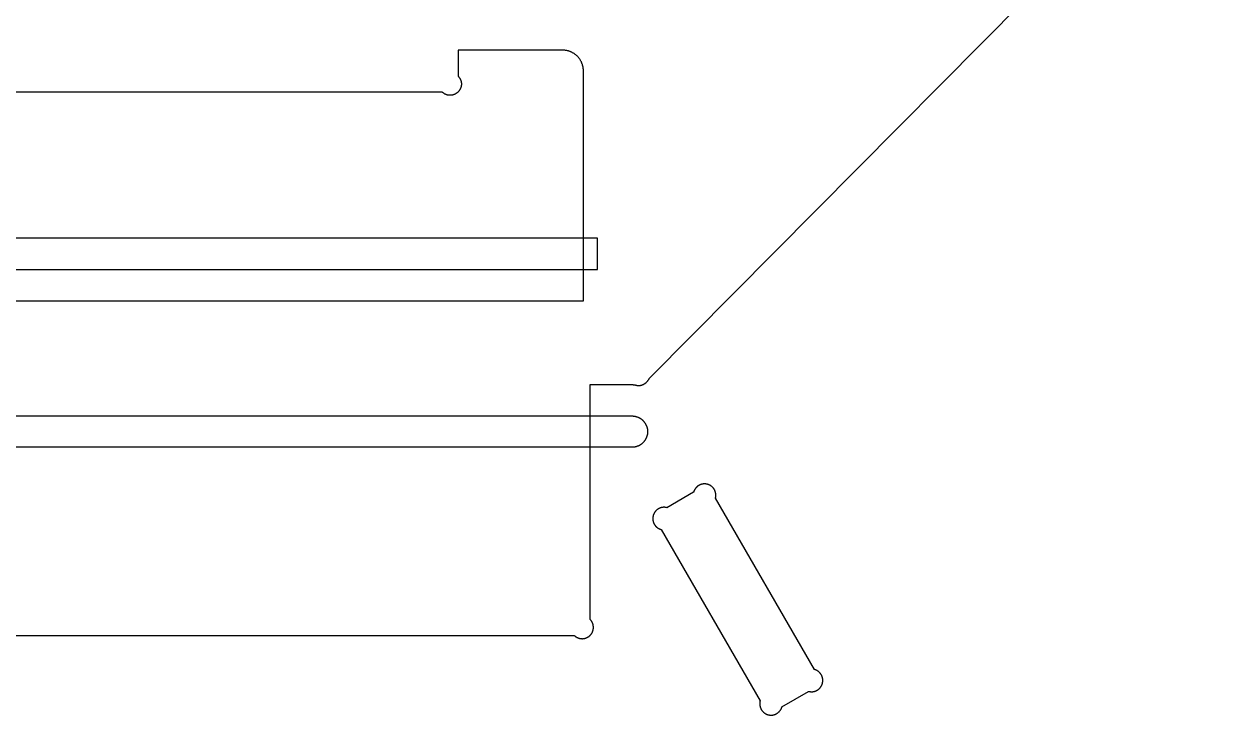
# Model space of a CAD drawing. Header units: inches. Extents: x -71.1 to 24.9, y -42.3 to 5.7.
# Drawn here: x -24.69 to -10.4, y -34.75 to -26.48 of the extents above; entities that cross this region are included whole.
import ezdxf

# ---------------------------------------------------------------- set-up
doc = ezdxf.new("R2010")
doc.units = ezdxf.units.IN
doc.header["$LTSCALE"] = 0.03937
doc.header["$MEASUREMENT"] = 0
for name, color, linetype, true_color in [('pocket', 7, 'Continuous', 0x000000), ('profile - inside', 7, 'Continuous', 0x000000), ('profile - outside', 7, 'Continuous', 0x000000)]:
    doc.layers.add(name, color=color, linetype=linetype, true_color=true_color)

msp = doc.modelspace()

# ---------------------------------------------------------------- linework, layer by layer
at = {"layer": 'pocket'}
for points in [[(-17.83, -29.045), (-27.664, -29.045)], [(-17.83, -29.42), (-17.83, -29.045)], [(-27.664, -29.42), (-17.83, -29.42)], [(-27.98, -31.17), (-17.417, -31.17)], [(-17.417, -31.17), (-17.413, -31.17), (-17.409, -31.17), (-17.405, -31.17), (-17.401, -31.171), (-17.396, -31.171), (-17.392, -31.172), (-17.388, -31.172), (-17.383, -31.173), (-17.379, -31.174), (-17.375, -31.175), (-17.37, -31.176), (-17.366, -31.177), (-17.361, -31.179), (-17.357, -31.18), (-17.353, -31.182), (-17.348, -31.183), (-17.344, -31.185), (-17.34, -31.187), (-17.335, -31.189), (-17.331, -31.191), (-17.327, -31.193), (-17.323, -31.196), (-17.319, -31.198), (-17.315, -31.201), (-17.311, -31.203), (-17.307, -31.206), (-17.303, -31.209), (-17.299, -31.212), (-17.295, -31.215), (-17.292, -31.218), (-17.288, -31.222), (-17.285, -31.225), (-17.281, -31.228), (-17.278, -31.232), (-17.275, -31.236), (-17.272, -31.239), (-17.269, -31.243), (-17.266, -31.247), (-17.263, -31.251), (-17.26, -31.255), (-17.258, -31.259), (-17.255, -31.263), (-17.253, -31.267), (-17.251, -31.271), (-17.249, -31.276), (-17.247, -31.28), (-17.245, -31.284), (-17.243, -31.288), (-17.241, -31.293), (-17.24, -31.297), (-17.238, -31.302), (-17.237, -31.306), (-17.236, -31.31), (-17.235, -31.315), (-17.234, -31.319), (-17.233, -31.323), (-17.232, -31.328), (-17.232, -31.332), (-17.231, -31.336), (-17.231, -31.341), (-17.23, -31.345), (-17.23, -31.349), (-17.23, -31.353), (-17.23, -31.358), (-17.23, -31.362), (-17.23, -31.366), (-17.23, -31.37), (-17.231, -31.374), (-17.231, -31.379), (-17.232, -31.383), (-17.232, -31.387), (-17.233, -31.392), (-17.234, -31.396), (-17.235, -31.4), (-17.236, -31.405), (-17.237, -31.409), (-17.238, -31.413), (-17.24, -31.418), (-17.241, -31.422), (-17.243, -31.427), (-17.245, -31.431), (-17.247, -31.435), (-17.249, -31.439), (-17.251, -31.444), (-17.253, -31.448), (-17.255, -31.452), (-17.258, -31.456), (-17.26, -31.46), (-17.263, -31.464), (-17.266, -31.468), (-17.269, -31.472), (-17.272, -31.476), (-17.275, -31.479), (-17.278, -31.483), (-17.281, -31.487), (-17.285, -31.49), (-17.288, -31.493), (-17.292, -31.497), (-17.295, -31.5), (-17.299, -31.503), (-17.303, -31.506), (-17.307, -31.509), (-17.311, -31.512), (-17.315, -31.514), (-17.319, -31.517), (-17.323, -31.519), (-17.327, -31.522), (-17.331, -31.524), (-17.335, -31.526), (-17.34, -31.528), (-17.344, -31.53), (-17.348, -31.532), (-17.353, -31.533), (-17.357, -31.535), (-17.361, -31.536), (-17.366, -31.538), (-17.37, -31.539), (-17.375, -31.54), (-17.379, -31.541), (-17.383, -31.542), (-17.388, -31.543), (-17.392, -31.543), (-17.396, -31.544), (-17.401, -31.544), (-17.405, -31.545), (-17.409, -31.545), (-17.413, -31.545), (-17.417, -31.545)], [(-17.417, -31.545), (-27.98, -31.545)]]:
    msp.add_lwpolyline(points, dxfattribs=at)
at = {"layer": 'profile - inside'}
msp.add_lwpolyline([(-15.888, -34.614), (-15.888, -34.617), (-15.888, -34.62), (-15.888, -34.623), (-15.888, -34.626), (-15.887, -34.629), (-15.887, -34.632), (-15.886, -34.636), (-15.886, -34.639), (-15.885, -34.642), (-15.885, -34.645), (-15.884, -34.648), (-15.883, -34.651), (-15.882, -34.654), (-15.881, -34.658), (-15.88, -34.661), (-15.879, -34.664), (-15.877, -34.667), (-15.876, -34.67), (-15.875, -34.673), (-15.873, -34.676), (-15.871, -34.679), (-15.87, -34.682), (-15.868, -34.685), (-15.866, -34.688), (-15.864, -34.691), (-15.862, -34.694), (-15.86, -34.697), (-15.858, -34.699), (-15.856, -34.702), (-15.853, -34.705), (-15.851, -34.707), (-15.849, -34.71), (-15.846, -34.712), (-15.844, -34.714), (-15.841, -34.717), (-15.838, -34.719), (-15.836, -34.721), (-15.833, -34.723), (-15.83, -34.725), (-15.827, -34.727), (-15.824, -34.729), (-15.821, -34.731), (-15.818, -34.732), (-15.815, -34.734), (-15.812, -34.736), (-15.809, -34.737), (-15.806, -34.738), (-15.803, -34.74), (-15.8, -34.741), (-15.797, -34.742), (-15.793, -34.743), (-15.79, -34.744), (-15.787, -34.745), (-15.784, -34.746), (-15.781, -34.746), (-15.778, -34.747), (-15.775, -34.747), (-15.771, -34.748), (-15.768, -34.748), (-15.765, -34.749), (-15.762, -34.749), (-15.759, -34.749), (-15.756, -34.749), (-15.753, -34.749), (-15.751, -34.749), (-15.748, -34.749), (-15.746, -34.749), (-15.743, -34.749), (-15.741, -34.749), (-15.738, -34.748), (-15.736, -34.748), (-15.733, -34.748), (-15.73, -34.747), (-15.728, -34.747), (-15.725, -34.746), (-15.723, -34.746), (-15.72, -34.745), (-15.717, -34.744), (-15.715, -34.744), (-15.712, -34.743), (-15.71, -34.742), (-15.707, -34.741), (-15.705, -34.74), (-15.702, -34.739), (-15.699, -34.738), (-15.697, -34.737), (-15.694, -34.736), (-15.692, -34.734), (-15.689, -34.733), (-15.687, -34.732), (-15.684, -34.73), (-15.682, -34.729), (-15.68, -34.727), (-15.677, -34.726), (-15.675, -34.724), (-15.673, -34.722), (-15.67, -34.721), (-15.668, -34.719), (-15.666, -34.717), (-15.664, -34.715), (-15.662, -34.713), (-15.659, -34.711), (-15.657, -34.709), (-15.655, -34.707), (-15.653, -34.705), (-15.652, -34.703), (-15.65, -34.701), (-15.648, -34.699), (-15.646, -34.696), (-15.644, -34.694), (-15.643, -34.692), (-15.641, -34.689), (-15.639, -34.687), (-15.638, -34.685), (-15.637, -34.682), (-15.635, -34.68), (-15.634, -34.677), (-15.633, -34.675), (-15.631, -34.672), (-15.63, -34.67), (-15.629, -34.667), (-15.628, -34.665), (-15.627, -34.662), (-15.626, -34.659), (-15.625, -34.657), (-15.624, -34.654), (-15.623, -34.652), (-15.623, -34.649), (-15.304, -34.465), (-15.299, -34.466), (-15.295, -34.467), (-15.291, -34.468), (-15.286, -34.468), (-15.282, -34.469), (-15.277, -34.469), (-15.273, -34.47), (-15.269, -34.47), (-15.266, -34.47), (-15.263, -34.469), (-15.26, -34.469), (-15.257, -34.469), (-15.254, -34.469), (-15.251, -34.468), (-15.248, -34.468), (-15.244, -34.467), (-15.241, -34.467), (-15.238, -34.466), (-15.235, -34.465), (-15.232, -34.464), (-15.229, -34.463), (-15.226, -34.462), (-15.222, -34.461), (-15.219, -34.46), (-15.216, -34.459), (-15.213, -34.457), (-15.21, -34.456), (-15.207, -34.455), (-15.204, -34.453), (-15.201, -34.451), (-15.198, -34.449), (-15.195, -34.448), (-15.192, -34.446), (-15.189, -34.444), (-15.187, -34.442), (-15.184, -34.439), (-15.181, -34.437), (-15.179, -34.435), (-15.176, -34.432), (-15.174, -34.43), (-15.171, -34.428), (-15.169, -34.425), (-15.166, -34.422), (-15.164, -34.42), (-15.162, -34.417), (-15.16, -34.414), (-15.158, -34.411), (-15.156, -34.408), (-15.154, -34.406), (-15.152, -34.403), (-15.151, -34.4), (-15.149, -34.397), (-15.148, -34.394), (-15.146, -34.39), (-15.145, -34.387), (-15.143, -34.384), (-15.142, -34.381), (-15.141, -34.378), (-15.14, -34.375), (-15.139, -34.372), (-15.138, -34.369), (-15.138, -34.365), (-15.137, -34.362), (-15.136, -34.359), (-15.136, -34.356), (-15.135, -34.353), (-15.135, -34.35), (-15.135, -34.347), (-15.134, -34.344), (-15.134, -34.341), (-15.134, -34.338), (-15.134, -34.335), (-15.134, -34.332), (-15.134, -34.33), (-15.134, -34.327), (-15.134, -34.325), (-15.135, -34.322), (-15.135, -34.32), (-15.135, -34.317), (-15.135, -34.314), (-15.136, -34.312), (-15.136, -34.309), (-15.137, -34.307), (-15.137, -34.304), (-15.138, -34.302), (-15.139, -34.299), (-15.14, -34.296), (-15.14, -34.294), (-15.141, -34.291), (-15.142, -34.289), (-15.143, -34.286), (-15.144, -34.283), (-15.145, -34.281), (-15.146, -34.278), (-15.147, -34.276), (-15.149, -34.273), (-15.15, -34.271), (-15.151, -34.268), (-15.153, -34.266), (-15.154, -34.263), (-15.156, -34.261), (-15.157, -34.259), (-15.159, -34.256), (-15.161, -34.254), (-15.162, -34.252), (-15.164, -34.25), (-15.166, -34.247), (-15.168, -34.245), (-15.17, -34.243), (-15.172, -34.241), (-15.174, -34.239), (-15.176, -34.237), (-15.178, -34.235), (-15.18, -34.233), (-15.182, -34.231), (-15.185, -34.229), (-15.187, -34.228), (-15.189, -34.226), (-15.191, -34.224), (-15.194, -34.223), (-15.196, -34.221), (-15.199, -34.219), (-15.201, -34.218), (-15.203, -34.217), (-15.206, -34.215), (-15.208, -34.214), (-15.211, -34.213), (-15.213, -34.212), (-15.216, -34.21), (-15.219, -34.209), (-15.221, -34.208), (-15.224, -34.207), (-15.226, -34.207), (-15.229, -34.206), (-15.231, -34.205), (-15.234, -34.204), (-16.418, -32.153), (-16.417, -32.149), (-16.416, -32.144), (-16.415, -32.14), (-16.415, -32.136), (-16.414, -32.131), (-16.414, -32.127), (-16.414, -32.123), (-16.414, -32.118), (-16.414, -32.115), (-16.414, -32.112), (-16.414, -32.109), (-16.414, -32.106), (-16.414, -32.103), (-16.415, -32.1), (-16.415, -32.097), (-16.416, -32.094), (-16.416, -32.091), (-16.417, -32.088), (-16.418, -32.084), (-16.419, -32.081), (-16.42, -32.078), (-16.421, -32.075), (-16.422, -32.072), (-16.423, -32.069), (-16.424, -32.066), (-16.426, -32.062), (-16.427, -32.059), (-16.429, -32.056), (-16.43, -32.053), (-16.432, -32.05), (-16.434, -32.047), (-16.436, -32.044), (-16.437, -32.042), (-16.439, -32.039), (-16.442, -32.036), (-16.444, -32.033), (-16.446, -32.031), (-16.448, -32.028), (-16.451, -32.025), (-16.453, -32.023), (-16.456, -32.02), (-16.458, -32.018), (-16.461, -32.016), (-16.463, -32.014), (-16.466, -32.011), (-16.469, -32.009), (-16.472, -32.007), (-16.475, -32.005), (-16.478, -32.004), (-16.48, -32.002), (-16.483, -32), (-16.487, -31.998), (-16.49, -31.997), (-16.493, -31.995), (-16.496, -31.994), (-16.499, -31.993), (-16.502, -31.992), (-16.505, -31.991), (-16.508, -31.99), (-16.511, -31.989), (-16.515, -31.988), (-16.518, -31.987), (-16.521, -31.986), (-16.524, -31.986), (-16.527, -31.985), (-16.53, -31.985), (-16.533, -31.984), (-16.536, -31.984), (-16.539, -31.984), (-16.542, -31.984), (-16.546, -31.983), (-16.549, -31.983), (-16.551, -31.983), (-16.553, -31.983), (-16.556, -31.984), (-16.558, -31.984), (-16.561, -31.984), (-16.564, -31.984), (-16.566, -31.985), (-16.569, -31.985), (-16.571, -31.985), (-16.574, -31.986), (-16.576, -31.986), (-16.579, -31.987), (-16.582, -31.987), (-16.584, -31.988), (-16.587, -31.989), (-16.589, -31.99), (-16.592, -31.991), (-16.595, -31.991), (-16.597, -31.992), (-16.6, -31.993), (-16.602, -31.995), (-16.605, -31.996), (-16.607, -31.997), (-16.61, -31.998), (-16.612, -31.999), (-16.615, -32.001), (-16.617, -32.002), (-16.62, -32.004), (-16.622, -32.005), (-16.624, -32.007), (-16.627, -32.008), (-16.629, -32.01), (-16.631, -32.012), (-16.634, -32.014), (-16.636, -32.015), (-16.638, -32.017), (-16.64, -32.019), (-16.642, -32.021), (-16.644, -32.023), (-16.646, -32.025), (-16.648, -32.027), (-16.65, -32.03), (-16.652, -32.032), (-16.654, -32.034), (-16.656, -32.036), (-16.657, -32.038), (-16.659, -32.041), (-16.661, -32.043), (-16.662, -32.046), (-16.664, -32.048), (-16.665, -32.05), (-16.667, -32.053), (-16.668, -32.055), (-16.669, -32.058), (-16.67, -32.06), (-16.672, -32.063), (-16.673, -32.065), (-16.674, -32.068), (-16.675, -32.07), (-16.676, -32.073), (-16.677, -32.076), (-16.677, -32.078), (-16.678, -32.081), (-16.679, -32.083), (-16.998, -32.268), (-17.002, -32.266), (-17.007, -32.265), (-17.011, -32.265), (-17.015, -32.264), (-17.02, -32.264), (-17.024, -32.263), (-17.028, -32.263), (-17.033, -32.263), (-17.036, -32.263), (-17.039, -32.263), (-17.042, -32.263), (-17.045, -32.263), (-17.048, -32.264), (-17.051, -32.264), (-17.054, -32.265), (-17.057, -32.265), (-17.06, -32.266), (-17.064, -32.266), (-17.067, -32.267), (-17.07, -32.268), (-17.073, -32.269), (-17.076, -32.27), (-17.079, -32.271), (-17.082, -32.272), (-17.085, -32.274), (-17.089, -32.275), (-17.092, -32.276), (-17.095, -32.278), (-17.098, -32.28), (-17.101, -32.281), (-17.104, -32.283), (-17.107, -32.285), (-17.109, -32.287), (-17.112, -32.289), (-17.115, -32.291), (-17.118, -32.293), (-17.12, -32.295), (-17.123, -32.298), (-17.126, -32.3), (-17.128, -32.302), (-17.131, -32.305), (-17.133, -32.308), (-17.135, -32.31), (-17.138, -32.313), (-17.14, -32.316), (-17.142, -32.318), (-17.144, -32.321), (-17.146, -32.324), (-17.148, -32.327), (-17.149, -32.33), (-17.151, -32.333), (-17.153, -32.336), (-17.154, -32.339), (-17.156, -32.342), (-17.157, -32.345), (-17.158, -32.348), (-17.159, -32.351), (-17.161, -32.354), (-17.162, -32.358), (-17.162, -32.361), (-17.163, -32.364), (-17.164, -32.367), (-17.165, -32.37), (-17.165, -32.373), (-17.166, -32.376), (-17.166, -32.38), (-17.167, -32.383), (-17.167, -32.386), (-17.167, -32.389), (-17.168, -32.392), (-17.168, -32.395), (-17.168, -32.398), (-17.168, -32.4), (-17.168, -32.403), (-17.167, -32.405), (-17.167, -32.408), (-17.167, -32.41), (-17.167, -32.413), (-17.167, -32.415), (-17.166, -32.418), (-17.166, -32.421), (-17.165, -32.423), (-17.165, -32.426), (-17.164, -32.428), (-17.164, -32.431), (-17.163, -32.434), (-17.162, -32.436), (-17.161, -32.439), (-17.161, -32.441), (-17.16, -32.444), (-17.159, -32.446), (-17.158, -32.449), (-17.157, -32.452), (-17.155, -32.454), (-17.154, -32.457), (-17.153, -32.459), (-17.152, -32.462), (-17.15, -32.464), (-17.149, -32.467), (-17.147, -32.469), (-17.146, -32.471), (-17.144, -32.474), (-17.143, -32.476), (-17.141, -32.478), (-17.139, -32.481), (-17.138, -32.483), (-17.136, -32.485), (-17.134, -32.487), (-17.132, -32.49), (-17.13, -32.492), (-17.128, -32.494), (-17.126, -32.496), (-17.124, -32.498), (-17.122, -32.5), (-17.119, -32.501), (-17.117, -32.503), (-17.115, -32.505), (-17.113, -32.507), (-17.11, -32.508), (-17.108, -32.51), (-17.106, -32.512), (-17.103, -32.513), (-17.101, -32.515), (-17.098, -32.516), (-17.096, -32.517), (-17.093, -32.519), (-17.091, -32.52), (-17.088, -32.521), (-17.086, -32.522), (-17.083, -32.523), (-17.081, -32.524), (-17.078, -32.525), (-17.075, -32.526), (-17.073, -32.527), (-17.07, -32.528), (-17.068, -32.528), (-15.884, -34.579), (-15.885, -34.584), (-15.886, -34.588), (-15.886, -34.593), (-15.887, -34.597), (-15.888, -34.601), (-15.888, -34.606), (-15.888, -34.61), (-15.888, -34.614)], dxfattribs=at)
at = {"layer": 'profile - outside'}
for points in [[(-27.226, -33.795), (-18.108, -33.795), (-18.106, -33.797), (-18.103, -33.8), (-18.101, -33.802), (-18.098, -33.804), (-18.095, -33.807), (-18.092, -33.809), (-18.09, -33.811), (-18.087, -33.813), (-18.084, -33.814), (-18.081, -33.816), (-18.078, -33.818), (-18.075, -33.819), (-18.072, -33.821), (-18.069, -33.822), (-18.066, -33.824), (-18.063, -33.825), (-18.059, -33.826), (-18.056, -33.827), (-18.053, -33.828), (-18.05, -33.829), (-18.047, -33.83), (-18.044, -33.831), (-18.041, -33.832), (-18.037, -33.832), (-18.034, -33.833), (-18.031, -33.833), (-18.028, -33.834), (-18.025, -33.834), (-18.022, -33.834), (-18.019, -33.834), (-18.016, -33.835), (-18.013, -33.835), (-18.01, -33.835), (-18.007, -33.834), (-18.004, -33.834), (-18.001, -33.834), (-17.998, -33.834), (-17.994, -33.833), (-17.991, -33.833), (-17.988, -33.832), (-17.985, -33.832), (-17.982, -33.831), (-17.979, -33.83), (-17.976, -33.829), (-17.973, -33.828), (-17.969, -33.827), (-17.966, -33.826), (-17.963, -33.825), (-17.96, -33.824), (-17.957, -33.822), (-17.954, -33.821), (-17.951, -33.819), (-17.948, -33.818), (-17.945, -33.816), (-17.942, -33.814), (-17.939, -33.813), (-17.936, -33.811), (-17.933, -33.809), (-17.93, -33.807), (-17.928, -33.804), (-17.925, -33.802), (-17.922, -33.8), (-17.92, -33.797), (-17.917, -33.795), (-17.915, -33.792), (-17.913, -33.79), (-17.91, -33.787), (-17.908, -33.785), (-17.906, -33.782), (-17.904, -33.779), (-17.902, -33.776), (-17.9, -33.773), (-17.898, -33.771), (-17.896, -33.768), (-17.894, -33.765), (-17.893, -33.762), (-17.891, -33.759), (-17.89, -33.755), (-17.889, -33.752), (-17.887, -33.749), (-17.886, -33.746), (-17.885, -33.743), (-17.884, -33.74), (-17.883, -33.737), (-17.882, -33.734), (-17.881, -33.73), (-17.881, -33.727), (-17.88, -33.724), (-17.88, -33.721), (-17.879, -33.718), (-17.879, -33.715), (-17.878, -33.712), (-17.878, -33.709), (-17.878, -33.706), (-17.878, -33.703), (-17.878, -33.7), (-17.878, -33.697), (-17.878, -33.694), (-17.878, -33.69), (-17.878, -33.687), (-17.879, -33.684), (-17.879, -33.681), (-17.88, -33.678), (-17.88, -33.675), (-17.881, -33.672), (-17.881, -33.669), (-17.882, -33.666), (-17.883, -33.662), (-17.884, -33.659), (-17.885, -33.656), (-17.886, -33.653), (-17.887, -33.65), (-17.889, -33.647), (-17.89, -33.644), (-17.891, -33.641), (-17.893, -33.638), (-17.894, -33.635), (-17.896, -33.632), (-17.898, -33.629), (-17.9, -33.626), (-17.902, -33.623), (-17.904, -33.62), (-17.906, -33.617), (-17.908, -33.614), (-17.91, -33.612), (-17.913, -33.609), (-17.915, -33.607), (-17.917, -33.604), (-17.917, -30.795), (-17.406, -30.795), (-17.402, -30.796), (-17.398, -30.797), (-17.395, -30.797), (-17.391, -30.798), (-17.388, -30.798), (-17.384, -30.799), (-17.381, -30.799), (-17.377, -30.799), (-17.375, -30.8), (-17.372, -30.801), (-17.37, -30.801), (-17.367, -30.802), (-17.364, -30.803), (-17.362, -30.803), (-17.359, -30.804), (-17.357, -30.804), (-17.354, -30.804), (-17.352, -30.805), (-17.349, -30.805), (-17.347, -30.805), (-17.344, -30.805), (-17.342, -30.805), (-17.339, -30.805), (-17.337, -30.805), (-17.333, -30.805), (-17.329, -30.805), (-17.325, -30.805), (-17.32, -30.804), (-17.316, -30.804), (-17.312, -30.803), (-17.307, -30.802), (-17.303, -30.801), (-17.299, -30.8), (-17.294, -30.798), (-17.29, -30.797), (-17.286, -30.795), (-17.282, -30.793), (-17.277, -30.792), (-17.273, -30.789), (-17.269, -30.787), (-17.267, -30.786), (-17.265, -30.785), (-17.263, -30.783), (-17.261, -30.782), (-17.259, -30.781), (-17.257, -30.779), (-17.255, -30.778), (-17.253, -30.776), (-17.252, -30.775), (-17.25, -30.773), (-17.248, -30.772), (-17.246, -30.77), (-17.244, -30.769), (-17.243, -30.767), (-17.241, -30.765), (-17.239, -30.764), (-17.238, -30.762), (-17.236, -30.76), (-17.234, -30.758), (-17.233, -30.756), (-17.231, -30.754), (-17.23, -30.753), (-17.229, -30.751), (-17.227, -30.749), (-17.226, -30.747), (-17.224, -30.745), (-17.223, -30.743), (-17.222, -30.741), (-17.221, -30.739), (-17.219, -30.737), (-17.217, -30.733), (-17.215, -30.73), (-17.213, -30.727), (-17.21, -30.724), (-17.208, -30.721), (-17.206, -30.719), (-17.204, -30.716), (-17.202, -30.713), (-17.2, -30.709), (-6.783, -20.206)], [(-17.997, -29.42), (-17.997, -27.045), (-17.997, -27.039), (-17.997, -27.033), (-17.998, -27.028), (-17.998, -27.022), (-17.999, -27.016), (-17.999, -27.011), (-18, -27.005), (-18.001, -26.999), (-18.002, -26.993), (-18.004, -26.988), (-18.005, -26.982), (-18.007, -26.976), (-18.009, -26.97), (-18.01, -26.964), (-18.012, -26.958), (-18.015, -26.953), (-18.017, -26.947), (-18.02, -26.941), (-18.022, -26.935), (-18.025, -26.93), (-18.028, -26.924), (-18.031, -26.919), (-18.034, -26.913), (-18.038, -26.908), (-18.041, -26.903), (-18.045, -26.897), (-18.049, -26.892), (-18.053, -26.887), (-18.057, -26.882), (-18.061, -26.877), (-18.066, -26.872), (-18.07, -26.868), (-18.075, -26.863), (-18.08, -26.859), (-18.085, -26.855), (-18.09, -26.851), (-18.095, -26.847), (-18.1, -26.843), (-18.105, -26.839), (-18.11, -26.835), (-18.116, -26.832), (-18.121, -26.829), (-18.127, -26.826), (-18.132, -26.823), (-18.138, -26.82), (-18.144, -26.817), (-18.149, -26.815), (-18.155, -26.812), (-18.161, -26.81), (-18.167, -26.808), (-18.173, -26.806), (-18.178, -26.804), (-18.184, -26.803), (-18.19, -26.801), (-18.196, -26.8), (-18.202, -26.799), (-18.207, -26.798), (-18.213, -26.797), (-18.219, -26.796), (-18.225, -26.796), (-18.23, -26.795), (-18.236, -26.795), (-18.242, -26.795), (-18.247, -26.795), (-19.497, -26.795), (-19.497, -27.104), (-19.495, -27.106), (-19.492, -27.109), (-19.49, -27.111), (-19.488, -27.114), (-19.486, -27.117), (-19.484, -27.12), (-19.482, -27.122), (-19.48, -27.125), (-19.478, -27.128), (-19.476, -27.131), (-19.474, -27.134), (-19.473, -27.137), (-19.471, -27.14), (-19.47, -27.143), (-19.468, -27.146), (-19.467, -27.149), (-19.466, -27.153), (-19.465, -27.156), (-19.464, -27.159), (-19.463, -27.162), (-19.462, -27.165), (-19.461, -27.168), (-19.46, -27.171), (-19.46, -27.175), (-19.459, -27.178), (-19.459, -27.181), (-19.458, -27.184), (-19.458, -27.187), (-19.458, -27.19), (-19.458, -27.193), (-19.458, -27.196), (-19.458, -27.199), (-19.458, -27.202), (-19.458, -27.205), (-19.458, -27.208), (-19.458, -27.211), (-19.458, -27.214), (-19.459, -27.218), (-19.459, -27.221), (-19.46, -27.224), (-19.46, -27.227), (-19.461, -27.23), (-19.462, -27.233), (-19.463, -27.236), (-19.464, -27.239), (-19.465, -27.243), (-19.466, -27.246), (-19.467, -27.249), (-19.468, -27.252), (-19.47, -27.255), (-19.471, -27.258), (-19.473, -27.261), (-19.474, -27.264), (-19.476, -27.267), (-19.478, -27.27), (-19.48, -27.273), (-19.482, -27.276), (-19.484, -27.279), (-19.486, -27.282), (-19.488, -27.284), (-19.49, -27.287), (-19.492, -27.29), (-19.495, -27.292), (-19.497, -27.295), (-19.5, -27.297), (-19.502, -27.299), (-19.505, -27.302), (-19.507, -27.304), (-19.51, -27.306), (-19.513, -27.308), (-19.516, -27.31), (-19.519, -27.312), (-19.522, -27.314), (-19.525, -27.316), (-19.528, -27.317), (-19.531, -27.319), (-19.534, -27.321), (-19.537, -27.322), (-19.54, -27.323), (-19.543, -27.325), (-19.546, -27.326), (-19.549, -27.327), (-19.552, -27.328), (-19.555, -27.329), (-19.559, -27.33), (-19.562, -27.331), (-19.565, -27.331), (-19.568, -27.332), (-19.571, -27.332), (-19.574, -27.333), (-19.577, -27.333), (-19.58, -27.334), (-19.584, -27.334), (-19.587, -27.334), (-19.59, -27.334), (-19.593, -27.334), (-19.596, -27.334), (-19.599, -27.334), (-19.602, -27.334), (-19.605, -27.334), (-19.608, -27.333), (-19.611, -27.333), (-19.614, -27.332), (-19.617, -27.332), (-19.62, -27.331), (-19.623, -27.331), (-19.627, -27.33), (-19.63, -27.329), (-19.633, -27.328), (-19.636, -27.327), (-19.639, -27.326), (-19.642, -27.325), (-19.645, -27.323), (-19.648, -27.322), (-19.652, -27.321), (-19.655, -27.319), (-19.658, -27.317), (-19.661, -27.316), (-19.664, -27.314), (-19.666, -27.312), (-19.669, -27.31), (-19.672, -27.308), (-19.675, -27.306), (-19.678, -27.304), (-19.68, -27.302), (-19.683, -27.299), (-19.686, -27.297), (-19.688, -27.295), (-25.806, -27.295)], [(-27.497, -29.795), (-17.997, -29.795), (-17.997, -29.42)]]:
    msp.add_lwpolyline(points, dxfattribs=at)

doc.saveas('drawing.dxf')
